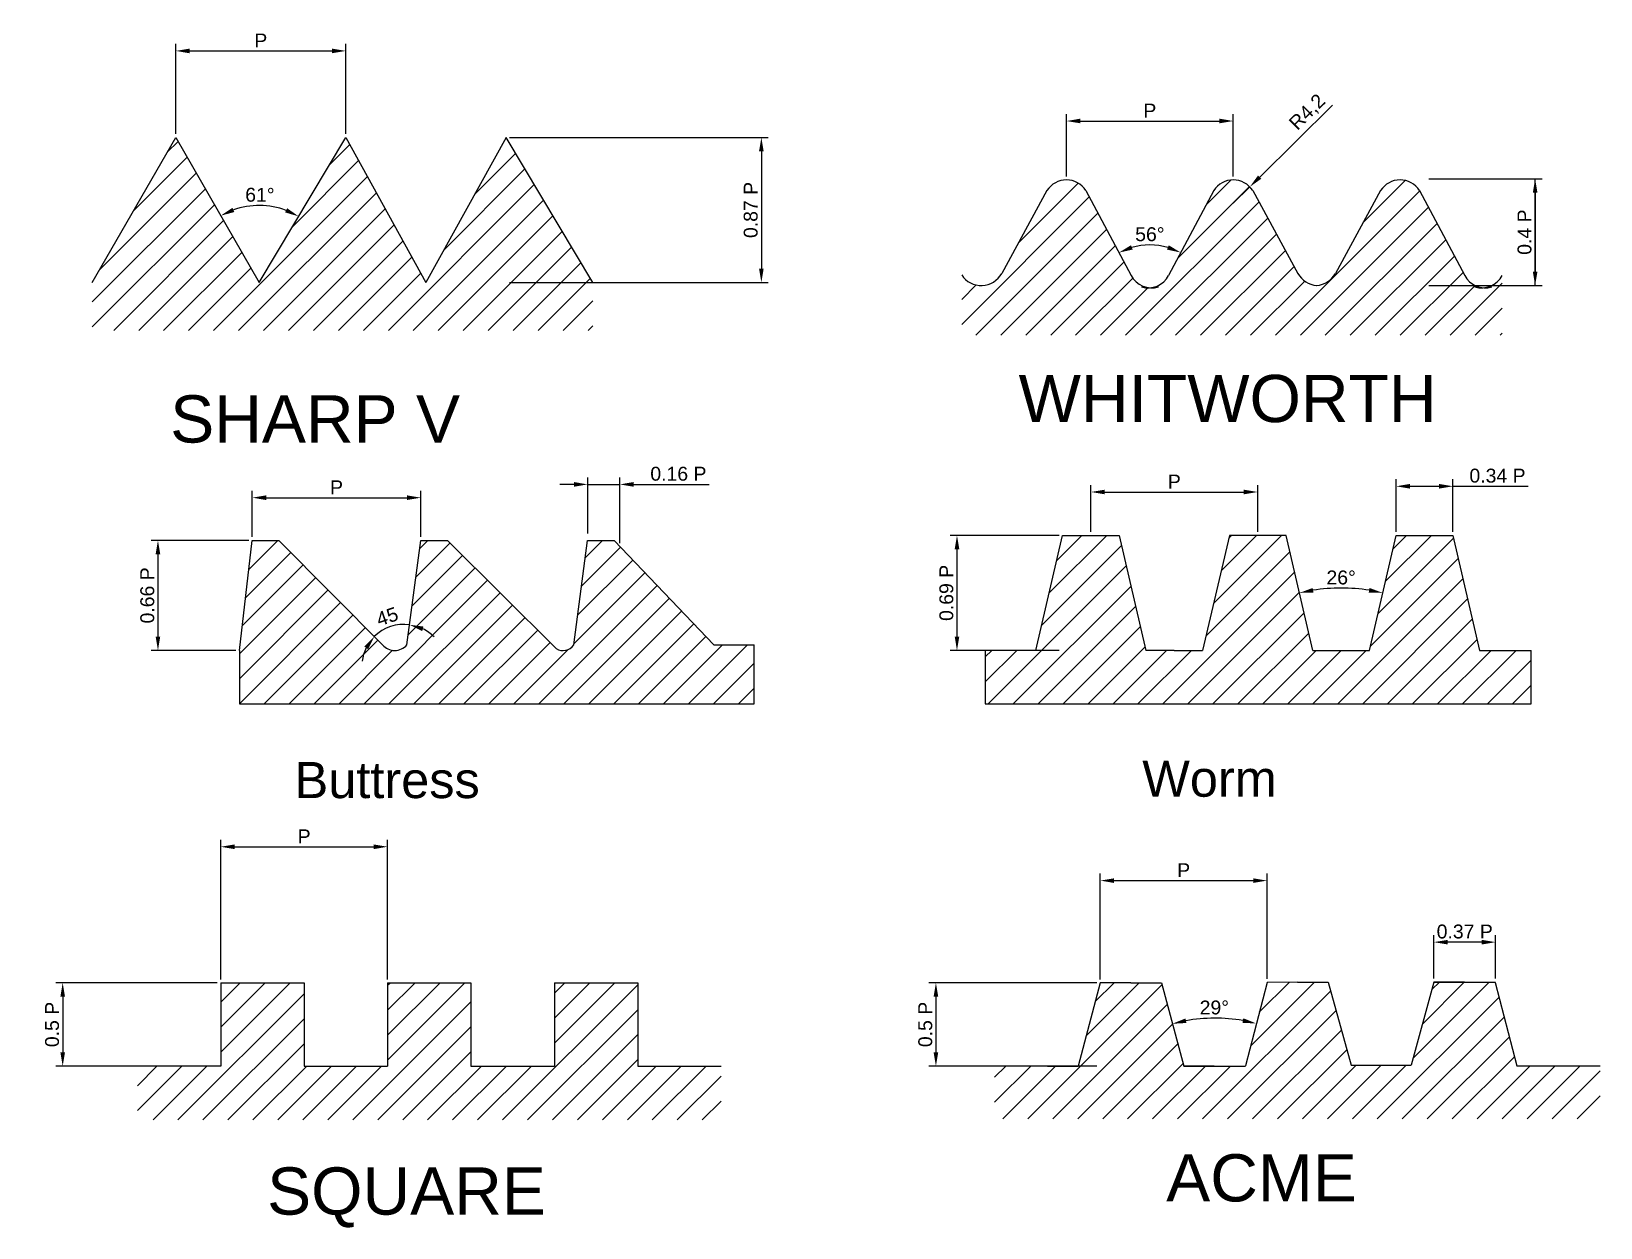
# Model space of a CAD drawing. Header units: millimetres. Extents: x 2045 to 2327, y 1930 to 2145.
import ezdxf

# ---------------------------------------------------------------- set-up
doc = ezdxf.new("R2010")
doc.units = ezdxf.units.MM
doc.styles.get("Standard").update_dxf_attribs({"font": 'arial.ttf'})
doc.dimstyles.new('ISO-25', dxfattribs={"dimtxt": 2.5, "dimasz": 2.5, "dimexe": 1.25, "dimexo": 0.625, "dimtad": 1, "dimtxsty": 'Standard', "dimcen": 2.5, "dimadec": 0, "dimazin": 0, "dimtfac": 1, "dimtmove": 0, "dimatfit": 3, "dimfxl": 1, "dimarcsym": 0})
pattern_1 = [(45, (-39.4987, 0), (-2.245064, 2.245064), [])]
pattern_2 = [(45, (474.8896, 753.3438), (-2.245064, 2.245064), [])]

# ---------------------------------------------------------------- blocks, each defined once
blk = doc.blocks.new('*D2')
at = {"color": 0, "lineweight": -2, "transparency": 16777216}
for p, q in [((2071, 2126.64), (2071, 2142.82)), ((2101.58, 2126.64), (2101.58, 2142.82)), ((2073.5, 2141.57), (2099.08, 2141.57))]:
    blk.add_line(p, q, dxfattribs=at)
at = {"color": 0, "transparency": 16777216}
for points in [[(2073.5, 2141.99), (2073.5, 2141.15), (2071, 2141.57)], [(2099.08, 2141.99), (2099.08, 2141.15), (2101.58, 2141.57)]]:
    blk.add_solid(points, dxfattribs=at)
at = {"layer": 'Defpoints', "color": 0, "transparency": 16777216}
for p in [(2101.58, 2141.57), (2071, 2126.01), (2101.58, 2126.01)]:
    blk.add_point(p, dxfattribs=at)
at = {"color": 0, "transparency": 16777216, "insert": (2086.29, 2143.45), "char_height": 2.5, "attachment_point": 5}
blk.add_mtext('P', dxfattribs=at)
blk = doc.blocks.new('*D3')
at = {"color": 0, "lineweight": -2, "transparency": 16777216}
for p, q in [((2131.03, 2126.01), (2177.57, 2126.01)), ((2176.32, 2123.51), (2176.32, 2102.41)), ((2131.03, 2099.91), (2177.57, 2099.91))]:
    blk.add_line(p, q, dxfattribs=at)
at = {"color": 0, "transparency": 16777216}
for points in [[(2175.9, 2123.51), (2176.73, 2123.51), (2176.32, 2126.01)], [(2175.9, 2102.41), (2176.73, 2102.41), (2176.32, 2099.91)]]:
    blk.add_solid(points, dxfattribs=at)
at = {"layer": 'Defpoints', "color": 0, "transparency": 16777216}
for p in [(2130.41, 2126.01), (2130.41, 2099.91), (2176.32, 2099.91)]:
    blk.add_point(p, dxfattribs=at)
at = {"color": 0, "transparency": 16777216, "insert": (2174.41, 2112.96), "char_height": 2.5, "attachment_point": 5, "rotation": 90}
blk.add_mtext('0.87 P', dxfattribs=at)
blk = doc.blocks.new('*D5')
at = {"color": 0, "lineweight": -2, "transparency": 16777216}
blk.add_arc((2086, 2099.91), 13.85, 69.5039, 109.5333, dxfattribs=at)
at = {"color": 0, "transparency": 16777216}
for points in [[(2081.54, 2112.59), (2081.19, 2113.35), (2079.09, 2111.93)], [(2091.03, 2113.27), (2090.67, 2112.52), (2093.1, 2111.81)]]:
    blk.add_solid(points, dxfattribs=at)
at = {"layer": 'Defpoints', "color": 0, "transparency": 16777216}
for p in [(2071, 2126.01), (2101.58, 2126.01), (2088.54, 2113.53), (2086, 2099.91), (2086, 2099.91)]:
    blk.add_point(p, dxfattribs=at)
at = {"color": 0, "transparency": 16777216, "insert": (2086.13, 2115.67), "char_height": 2.5, "attachment_point": 5, "rotation": 359.5186}
blk.add_mtext('61°', dxfattribs=at)
blk = doc.blocks.new('*D6')
at = {"color": 0, "lineweight": -2, "transparency": 16777216}
for p, q in [((2296.34, 2118.57), (2316.73, 2118.57)), ((2315.48, 2116.07), (2315.48, 2101.87)), ((2296.34, 2099.37), (2316.73, 2099.37))]:
    blk.add_line(p, q, dxfattribs=at)
at = {"color": 0, "transparency": 16777216}
for points in [[(2315.07, 2116.07), (2315.9, 2116.07), (2315.48, 2118.57)], [(2315.07, 2101.87), (2315.9, 2101.87), (2315.48, 2099.37)]]:
    blk.add_solid(points, dxfattribs=at)
at = {"layer": 'Defpoints', "color": 0, "transparency": 16777216}
for p in [(2295.71, 2118.57), (2295.71, 2099.37), (2315.48, 2099.37)]:
    blk.add_point(p, dxfattribs=at)
at = {"color": 0, "transparency": 16777216, "insert": (2313.58, 2108.97), "char_height": 2.5, "attachment_point": 5, "rotation": 90}
blk.add_mtext('0.4 P', dxfattribs=at)
blk = doc.blocks.new('*D7')
at = {"color": 0, "lineweight": -2, "transparency": 16777216}
blk.add_arc((2246.19, 2094.82), 11.85, 74.14, 105.86, dxfattribs=at)
at = {"color": 0, "transparency": 16777216}
for points in [[(2243.11, 2105.84), (2242.79, 2106.61), (2240.63, 2105.29)], [(2249.59, 2106.61), (2249.27, 2105.84), (2251.75, 2105.29)]]:
    blk.add_solid(points, dxfattribs=at)
at = {"layer": 'Defpoints', "color": 0, "transparency": 16777216}
for p in [(2234.69, 2116.48), (2257.69, 2116.48), (2248.11, 2106.52), (2242.81, 2101.18), (2249.57, 2101.18)]:
    blk.add_point(p, dxfattribs=at)
at = {"color": 0, "transparency": 16777216, "insert": (2246.19, 2108.58), "char_height": 2.5, "attachment_point": 5}
blk.add_mtext('56°', dxfattribs=at)
blk = doc.blocks.new('*D8')
at = {"color": 0, "lineweight": -2, "transparency": 16777216}
for p, q in [((2279.02, 2131.84), (2265.95, 2118.88)), ((2261.19, 2114.16), (2264.17, 2117.12))]:
    blk.add_line(p, q, dxfattribs=at)
at = {"color": 0, "transparency": 16777216}
blk.add_solid([(2265.65, 2119.17), (2266.24, 2118.58), (2264.17, 2117.12)], dxfattribs=at)
at = {"layer": 'Defpoints', "color": 0, "transparency": 16777216}
for p in [(2264.17, 2117.12), (2261.19, 2114.16)]:
    blk.add_point(p, dxfattribs=at)
at = {"color": 0, "transparency": 16777216, "insert": (2274.62, 2130.47), "char_height": 2.5, "attachment_point": 5, "rotation": 44.7609}
blk.add_mtext('R4,2', dxfattribs=at)
blk = doc.blocks.new('*D9')
at = {"color": 0, "lineweight": -2, "transparency": 16777216}
for p, q in [((2231.19, 2118.99), (2231.19, 2130.21)), ((2233.69, 2128.96), (2258.69, 2128.96)), ((2261.19, 2118.99), (2261.19, 2130.21))]:
    blk.add_line(p, q, dxfattribs=at)
at = {"color": 0, "transparency": 16777216}
for points in [[(2233.69, 2129.38), (2233.69, 2128.55), (2231.19, 2128.96)], [(2258.69, 2129.38), (2258.69, 2128.55), (2261.19, 2128.96)]]:
    blk.add_solid(points, dxfattribs=at)
at = {"layer": 'Defpoints', "color": 0, "transparency": 16777216}
for p in [(2261.19, 2128.96), (2231.19, 2118.36), (2261.19, 2118.36)]:
    blk.add_point(p, dxfattribs=at)
at = {"color": 0, "transparency": 16777216, "insert": (2246.19, 2130.84), "char_height": 2.5, "attachment_point": 5}
blk.add_mtext('P', dxfattribs=at)
blk = doc.blocks.new('*D10')
at = {"color": 0, "lineweight": -2, "transparency": 16777216}
for p, q in [((2079.09, 1974.55), (2079.09, 1999.65)), ((2081.59, 1998.4), (2106.59, 1998.4)), ((2109.09, 1974.55), (2109.09, 1999.65))]:
    blk.add_line(p, q, dxfattribs=at)
at = {"color": 0, "transparency": 16777216}
for points in [[(2081.59, 1998.82), (2081.59, 1997.98), (2079.09, 1998.4)], [(2106.59, 1998.82), (2106.59, 1997.98), (2109.09, 1998.4)]]:
    blk.add_solid(points, dxfattribs=at)
at = {"layer": 'Defpoints', "color": 0, "transparency": 16777216}
for p in [(2109.09, 1998.4), (2079.09, 1973.93), (2109.09, 1973.93)]:
    blk.add_point(p, dxfattribs=at)
at = {"color": 0, "transparency": 16777216, "insert": (2094.09, 2000.27), "char_height": 2.5, "attachment_point": 5}
blk.add_mtext('P', dxfattribs=at)
blk = doc.blocks.new('*D11')
at = {"color": 0, "lineweight": -2, "transparency": 16777216}
for p, q in [((2078.47, 1973.93), (2049.41, 1973.93)), ((2050.66, 1971.43), (2050.66, 1961.43)), ((2078.47, 1958.93), (2049.41, 1958.93))]:
    blk.add_line(p, q, dxfattribs=at)
at = {"color": 0, "transparency": 16777216}
for points in [[(2050.25, 1971.43), (2051.08, 1971.43), (2050.66, 1973.93)], [(2050.25, 1961.43), (2051.08, 1961.43), (2050.66, 1958.93)]]:
    blk.add_solid(points, dxfattribs=at)
at = {"layer": 'Defpoints', "color": 0, "transparency": 16777216}
for p in [(2079.09, 1973.93), (2050.66, 1958.93), (2079.09, 1958.93)]:
    blk.add_point(p, dxfattribs=at)
at = {"color": 0, "transparency": 16777216, "insert": (2048.76, 1966.43), "char_height": 2.5, "attachment_point": 5, "rotation": 90}
blk.add_mtext('0.5 P', dxfattribs=at)
blk = doc.blocks.new('*D12')
at = {"color": 0, "lineweight": -2, "transparency": 16777216}
for p, q in [((2237.27, 1974.55), (2237.27, 1993.56)), ((2267.27, 1974.62), (2267.27, 1993.56)), ((2239.77, 1992.31), (2264.77, 1992.31))]:
    blk.add_line(p, q, dxfattribs=at)
at = {"color": 0, "transparency": 16777216}
for points in [[(2239.77, 1992.72), (2239.77, 1991.89), (2237.27, 1992.31)], [(2264.77, 1992.72), (2264.77, 1991.89), (2267.27, 1992.31)]]:
    blk.add_solid(points, dxfattribs=at)
at = {"layer": 'Defpoints', "color": 0, "transparency": 16777216}
for p in [(2267.27, 1992.31), (2237.27, 1973.93), (2267.27, 1973.99)]:
    blk.add_point(p, dxfattribs=at)
at = {"color": 0, "transparency": 16777216, "insert": (2252.27, 1994.18), "char_height": 2.5, "attachment_point": 5}
blk.add_mtext('P', dxfattribs=at)
blk = doc.blocks.new('*D13')
at = {"color": 0, "lineweight": -2, "transparency": 16777216}
for p, q in [((2297.27, 1974.69), (2297.27, 1982.49)), ((2305.87, 1981.24), (2299.77, 1981.24)), ((2308.37, 1974.69), (2308.37, 1982.49))]:
    blk.add_line(p, q, dxfattribs=at)
at = {"color": 0, "transparency": 16777216}
for points in [[(2299.77, 1981.65), (2299.77, 1980.82), (2297.27, 1981.24)], [(2305.87, 1981.65), (2305.87, 1980.82), (2308.37, 1981.24)]]:
    blk.add_solid(points, dxfattribs=at)
at = {"layer": 'Defpoints', "color": 0, "transparency": 16777216}
for p in [(2297.27, 1981.24), (2297.27, 1974.06), (2308.37, 1974.06)]:
    blk.add_point(p, dxfattribs=at)
at = {"color": 0, "transparency": 16777216, "insert": (2302.82, 1983.14), "char_height": 2.5, "attachment_point": 5}
blk.add_mtext('0.37 P', dxfattribs=at)
blk = doc.blocks.new('*D14')
at = {"color": 0, "lineweight": -2, "transparency": 16777216}
blk.add_arc((2257.89, 1937.85), 29.71, 80.2724, 100.1091, dxfattribs=at)
at = {"color": 0, "transparency": 16777216}
for points in [[(2252.77, 1966.7), (2252.59, 1967.51), (2250.24, 1966.56)], [(2263, 1967.54), (2262.83, 1966.73), (2265.36, 1966.61)]]:
    blk.add_solid(points, dxfattribs=at)
at = {"layer": 'Defpoints', "color": 0, "transparency": 16777216}
for p in [(2248.27, 1973.93), (2267.27, 1973.99), (2260.34, 1967.46), (2252.27, 1958.93), (2263.37, 1958.96)]:
    blk.add_point(p, dxfattribs=at)
at = {"color": 0, "transparency": 16777216, "insert": (2257.79, 1969.47), "char_height": 2.5, "attachment_point": 5, "rotation": 0.1907}
blk.add_mtext('29°', dxfattribs=at)
blk = doc.blocks.new('*D16')
at = {"color": 0, "lineweight": -2, "transparency": 16777216}
for p, q in [((2084.14, 2053.52), (2066.55, 2053.52)), ((2067.8, 2051.02), (2067.8, 2036.22)), ((2081.81, 2033.72), (2066.55, 2033.72))]:
    blk.add_line(p, q, dxfattribs=at)
at = {"color": 0, "transparency": 16777216}
for points in [[(2067.38, 2051.02), (2068.21, 2051.02), (2067.8, 2053.52)], [(2067.38, 2036.22), (2068.21, 2036.22), (2067.8, 2033.72)]]:
    blk.add_solid(points, dxfattribs=at)
at = {"layer": 'Defpoints', "color": 0, "transparency": 16777216}
for p in [(2084.76, 2053.52), (2067.8, 2033.72), (2082.43, 2033.72)]:
    blk.add_point(p, dxfattribs=at)
at = {"color": 0, "transparency": 16777216, "insert": (2065.89, 2043.62), "char_height": 2.5, "attachment_point": 5, "rotation": 90}
blk.add_mtext('0.66 P', dxfattribs=at)
blk = doc.blocks.new('*D19')
at = {"color": 0, "lineweight": -2, "transparency": 16777216}
for start, end in [(82.4067, 134.7288), (44.4848, 63.4457), (153.6897, 172.6507)]:
    blk.add_arc((2112.05, 2030.82), 7.59, start, end, dxfattribs=at)
at = {"color": 0, "transparency": 16777216}
for points in [[(2115.32, 2037.21), (2115.56, 2038.01), (2113.05, 2038.34)], [(2104.91, 2034.43), (2105.58, 2033.94), (2106.71, 2036.21)]]:
    blk.add_solid(points, dxfattribs=at)
at = {"layer": 'Defpoints', "color": 0, "transparency": 16777216}
for p in [(2089.56, 2053.52), (2115.07, 2053.52), (2110.75, 2038.3), (2108.47, 2034.43), (2112.57, 2034.72)]:
    blk.add_point(p, dxfattribs=at)
at = {"color": 0, "transparency": 16777216, "insert": (2109.03, 2039.81), "char_height": 2.5, "attachment_point": 5, "rotation": 18.5677}
blk.add_mtext('45', dxfattribs=at)
blk = doc.blocks.new('*D21')
at = {"color": 0, "lineweight": -2, "transparency": 16777216}
for p, q in [((2229.86, 2054.42), (2210.25, 2054.42)), ((2211.5, 2051.92), (2211.5, 2036.22)), ((2229.86, 2033.72), (2210.25, 2033.72))]:
    blk.add_line(p, q, dxfattribs=at)
at = {"color": 0, "transparency": 16777216}
for points in [[(2211.09, 2051.92), (2211.92, 2051.92), (2211.5, 2054.42)], [(2211.09, 2036.22), (2211.92, 2036.22), (2211.5, 2033.72)]]:
    blk.add_solid(points, dxfattribs=at)
at = {"layer": 'Defpoints', "color": 0, "transparency": 16777216}
for p in [(2230.49, 2054.42), (2211.5, 2033.72), (2230.49, 2033.72)]:
    blk.add_point(p, dxfattribs=at)
at = {"color": 0, "transparency": 16777216, "insert": (2209.6, 2044.07), "char_height": 2.5, "attachment_point": 5, "rotation": 90}
blk.add_mtext('0.69 P', dxfattribs=at)
blk = doc.blocks.new('*D23')
at = {"color": 0, "lineweight": -2, "transparency": 16777216}
blk.add_arc((2280.59, 2011.73), 33.2, 81.26, 98.74, dxfattribs=at)
at = {"color": 0, "transparency": 16777216}
for points in [[(2275.62, 2044.14), (2275.46, 2044.95), (2273.09, 2044.07)], [(2285.71, 2044.95), (2285.55, 2044.14), (2288.09, 2044.07)]]:
    blk.add_solid(points, dxfattribs=at)
at = {"layer": 'Defpoints', "color": 0, "transparency": 16777216}
for p in [(2270.69, 2054.42), (2290.49, 2054.42), (2283.11, 2044.83), (2275.49, 2033.72), (2285.69, 2033.72)]:
    blk.add_point(p, dxfattribs=at)
at = {"color": 0, "transparency": 16777216, "insert": (2280.59, 2046.83), "char_height": 2.5, "attachment_point": 5}
blk.add_mtext('26°', dxfattribs=at)
blk = doc.blocks.new('*D25')
at = {"color": 0, "lineweight": -2, "transparency": 16777216}
for p, q in [((2084.76, 2054.15), (2084.76, 2062.45)), ((2087.26, 2061.2), (2112.57, 2061.2)), ((2115.07, 2054.15), (2115.07, 2062.45))]:
    blk.add_line(p, q, dxfattribs=at)
at = {"color": 0, "transparency": 16777216}
for points in [[(2087.26, 2061.62), (2087.26, 2060.78), (2084.76, 2061.2)], [(2112.57, 2061.62), (2112.57, 2060.78), (2115.07, 2061.2)]]:
    blk.add_solid(points, dxfattribs=at)
at = {"layer": 'Defpoints', "color": 0, "transparency": 16777216}
for p in [(2115.07, 2061.2), (2084.76, 2053.52), (2115.07, 2053.52)]:
    blk.add_point(p, dxfattribs=at)
at = {"color": 0, "transparency": 16777216, "insert": (2099.92, 2063.07), "char_height": 2.5, "attachment_point": 5}
blk.add_mtext('P', dxfattribs=at)
blk = doc.blocks.new('*D26')
at = {"color": 0, "lineweight": -2, "transparency": 16777216}
for p, q in [((2142.6, 2063.59), (2140.1, 2063.59)), ((2145.1, 2054.74), (2145.1, 2064.84)), ((2145.1, 2063.59), (2150.87, 2063.59)), ((2150.87, 2053.02), (2150.87, 2064.84)), ((2153.37, 2063.59), (2166.93, 2063.59))]:
    blk.add_line(p, q, dxfattribs=at)
at = {"color": 0, "transparency": 16777216}
for points in [[(2142.6, 2064.01), (2142.6, 2063.17), (2145.1, 2063.59)], [(2153.37, 2064.01), (2153.37, 2063.17), (2150.87, 2063.59)]]:
    blk.add_solid(points, dxfattribs=at)
at = {"layer": 'Defpoints', "color": 0, "transparency": 16777216}
for p in [(2150.87, 2063.59), (2145.1, 2054.11), (2150.87, 2052.39)]:
    blk.add_point(p, dxfattribs=at)
at = {"color": 0, "transparency": 16777216, "insert": (2161.4, 2065.49), "char_height": 2.5, "attachment_point": 5}
blk.add_mtext('0.16 P', dxfattribs=at)
blk = doc.blocks.new('*D27')
at = {"color": 0, "lineweight": -2, "transparency": 16777216}
for p, q in [((2290.49, 2055.05), (2290.49, 2064.5)), ((2292.99, 2063.25), (2298.19, 2063.25)), ((2300.69, 2055.05), (2300.69, 2064.5)), ((2300.69, 2063.25), (2314.24, 2063.25))]:
    blk.add_line(p, q, dxfattribs=at)
at = {"color": 0, "transparency": 16777216}
for points in [[(2292.99, 2063.67), (2292.99, 2062.83), (2290.49, 2063.25)], [(2298.19, 2063.67), (2298.19, 2062.83), (2300.69, 2063.25)]]:
    blk.add_solid(points, dxfattribs=at)
at = {"layer": 'Defpoints', "color": 0, "transparency": 16777216}
for p in [(2300.69, 2063.25), (2290.49, 2054.42), (2300.69, 2054.42)]:
    blk.add_point(p, dxfattribs=at)
at = {"color": 0, "transparency": 16777216, "insert": (2308.71, 2065.15), "char_height": 2.5, "attachment_point": 5}
blk.add_mtext('0.34 P', dxfattribs=at)
blk = doc.blocks.new('*D28')
at = {"color": 0, "lineweight": -2, "transparency": 16777216}
for p, q in [((2235.59, 2055.05), (2235.59, 2063.47)), ((2265.59, 2055.05), (2265.59, 2063.47)), ((2238.09, 2062.22), (2263.09, 2062.22))]:
    blk.add_line(p, q, dxfattribs=at)
at = {"color": 0, "transparency": 16777216}
for points in [[(2238.09, 2062.64), (2238.09, 2061.81), (2235.59, 2062.22)], [(2263.09, 2062.64), (2263.09, 2061.81), (2265.59, 2062.22)]]:
    blk.add_solid(points, dxfattribs=at)
at = {"layer": 'Defpoints', "color": 0, "transparency": 16777216}
for p in [(2265.59, 2062.22), (2235.59, 2054.42), (2265.59, 2054.42)]:
    blk.add_point(p, dxfattribs=at)
at = {"color": 0, "transparency": 16777216, "insert": (2250.59, 2064.1), "char_height": 2.5, "attachment_point": 5}
blk.add_mtext('P', dxfattribs=at)
blk = doc.blocks.new('*D29')
at = {"color": 0, "lineweight": -2, "transparency": 16777216}
for p, q in [((2236.65, 1973.93), (2206.46, 1973.93)), ((2207.71, 1971.43), (2207.71, 1961.43)), ((2236.65, 1958.93), (2206.46, 1958.93))]:
    blk.add_line(p, q, dxfattribs=at)
at = {"color": 0, "transparency": 16777216}
for points in [[(2207.3, 1971.43), (2208.13, 1971.43), (2207.71, 1973.93)], [(2207.3, 1961.43), (2208.13, 1961.43), (2207.71, 1958.93)]]:
    blk.add_solid(points, dxfattribs=at)
at = {"layer": 'Defpoints', "color": 0, "transparency": 16777216}
for p in [(2237.27, 1973.93), (2207.71, 1958.93), (2237.27, 1958.93)]:
    blk.add_point(p, dxfattribs=at)
at = {"color": 0, "transparency": 16777216, "insert": (2205.81, 1966.43), "char_height": 2.5, "attachment_point": 5, "rotation": 90}
blk.add_mtext('0.5 P', dxfattribs=at)

msp = doc.modelspace()

# ---------------------------------------------------------------- hatches: boundary and pattern name
h = msp.add_hatch()
h.set_pattern_fill('ANSI31', color=256)
h.paths.add_polyline_path([(2070.995, 2126.015), (2055.995, 2099.915), (2055.995, 2091.274), (2145.995, 2091.274), (2145.995, 2099.915), (2130.406, 2126.015), (2115.995, 2099.915), (2101.584, 2126.015), (2085.995, 2099.915)])
h = msp.add_hatch()
h.set_pattern_fill('ANSI31', color=256)
h.set_pattern_definition([(45, (0, 28.1973), (-2.245064, 2.245064), [])])
h.paths.add_polyline_path([(2234.691, 2116.481, 0.5370041), (2227.689, 2116.481), (2219.551, 2101.552, -0.5670534), (2212.348, 2101.264), (2212.348, 2090.419), (2309.567, 2090.419), (2309.567, 2101.183, -0.2562229), (2306.19, 2098.966, -0.2562229), (2302.814, 2101.183), (2294.691, 2116.481, 0.5370041), (2287.689, 2116.481), (2279.551, 2101.552, -0.2536656), (2276.19, 2099.375, -0.2536656), (2272.83, 2101.552), (2264.691, 2116.481, 0.5370041), (2257.689, 2116.481), (2249.567, 2101.183, -0.2562229), (2246.19, 2098.966, -0.2562229), (2242.814, 2101.183)])
h = msp.add_hatch()
h.set_pattern_fill('ANSI31', color=256)
h.set_pattern_definition(pattern_2)
h.paths.add_polyline_path([(2175.042, 2024.104), (2175.042, 2034.722), (2167.755, 2034.722), (2149.823, 2053.493), (2145.023, 2053.522), (2142.564, 2034.722, -0.4129487), (2139.417, 2034.063), (2119.873, 2053.522), (2115.073, 2053.522), (2112.567, 2034.722, -0.4169888), (2108.474, 2034.429), (2089.561, 2053.522), (2084.761, 2053.522), (2082.434, 2033.722), (2082.434, 2024.104)])
h = msp.add_hatch()
h.set_pattern_fill('ANSI31', color=256)
h.set_pattern_definition(pattern_2)
h.paths.add_polyline_path([(2240.686, 2054.422), (2230.486, 2054.422), (2225.686, 2033.722), (2216.595, 2033.722), (2216.595, 2024.104), (2314.752, 2024.104), (2314.752, 2033.722), (2305.486, 2033.722), (2300.686, 2054.422), (2290.486, 2054.422), (2285.686, 2033.722), (2275.486, 2033.722), (2270.686, 2054.422), (2260.486, 2054.422), (2255.686, 2033.722), (2250.586, 2033.722), (2245.486, 2033.722)])
h = msp.add_hatch()
h.set_pattern_fill('ANSI31', color=256)
h.set_pattern_definition(pattern_1)
h.paths.add_polyline_path([(2094.094, 1973.927), (2079.094, 1973.927), (2079.094, 1958.927), (2064.094, 1958.927), (2064.094, 1949.252), (2168.485, 1949.252), (2169.094, 1949.252), (2169.094, 1958.927), (2154.094, 1958.927), (2154.094, 1973.927), (2139.094, 1973.927), (2139.094, 1958.927), (2124.094, 1958.927), (2124.094, 1973.927), (2109.094, 1973.927), (2109.094, 1958.927), (2094.094, 1958.927)])
h = msp.add_hatch()
h.set_pattern_fill('ANSI31', color=256)
h.set_pattern_definition(pattern_1)
h.paths.add_polyline_path([(2248.272, 1973.927), (2242.772, 1973.927), (2237.272, 1973.927), (2233.272, 1958.927), (2218.272, 1958.927), (2218.272, 1952.287), (2218.272, 1949.427), (2327.258, 1949.427), (2327.172, 1955.625), (2327.172, 1958.964), (2312.172, 1958.964), (2308.272, 1973.991), (2302.772, 1974.027), (2297.273, 1974.064), (2293.173, 1959.091), (2282.372, 1959.091), (2278.272, 1974.064), (2272.772, 1974.027), (2267.272, 1973.991), (2263.362, 1958.927), (2252.272, 1958.927)])

# ---------------------------------------------------------------- linework, layer by layer
for p, q in [((2055.995, 2099.915), (2070.995, 2126.015)), ((2070.995, 2126.015), (2085.995, 2099.915)), ((2085.995, 2099.915), (2101.584, 2126.015)), ((2101.584, 2126.015), (2115.995, 2099.915)), ((2130.406, 2126.015), (2115.995, 2099.915)), ((2145.995, 2099.915), (2130.406, 2126.015)), ((2315.485, 2099.366), (2315.485, 2118.566)), ((2227.689, 2116.481), (2219.551, 2101.552)), ((2234.691, 2116.481), (2242.814, 2101.183)), ((2257.689, 2116.481), (2249.567, 2101.183)), ((2264.691, 2116.481), (2272.83, 2101.552)), ((2287.689, 2116.481), (2279.551, 2101.552)), ((2294.691, 2116.481), (2302.814, 2101.183)), ((2276.19, 2099.127), (2276.19, 2099.127)), ((2082.434, 2033.722), (2084.761, 2053.522)), ((2084.761, 2053.522), (2089.561, 2053.522)), ((2089.561, 2053.522), (2108.474, 2034.429)), ((2112.567, 2034.722), (2115.073, 2053.522)), ((2115.073, 2053.522), (2119.873, 2053.522)), ((2119.873, 2053.522), (2139.417, 2034.063)), ((2142.564, 2034.722), (2145.023, 2053.522)), ((2145.023, 2053.522), (2149.823, 2053.493)), ((2149.823, 2053.493), (2167.755, 2034.722)), ((2225.686, 2033.722), (2230.486, 2054.422)), ((2230.486, 2054.422), (2240.686, 2054.422)), ((2240.686, 2054.422), (2245.486, 2033.722)), ((2260.486, 2054.422), (2255.686, 2033.722)), ((2265.586, 2054.422), (2260.486, 2054.422)), ((2270.686, 2054.422), (2260.486, 2054.422)), ((2275.486, 2033.722), (2270.686, 2054.422)), ((2285.686, 2033.722), (2290.486, 2054.422)), ((2290.486, 2054.422), (2300.686, 2054.422)), ((2300.686, 2054.422), (2305.486, 2033.722)), ((2082.434, 2033.722), (2082.434, 2024.104)), ((2167.755, 2034.722), (2175.042, 2034.722)), ((2175.042, 2024.104), (2175.042, 2034.722)), ((2225.686, 2033.722), (2216.595, 2033.722)), ((2216.595, 2033.722), (2216.595, 2024.104)), ((2250.586, 2033.722), (2245.486, 2033.722)), ((2250.586, 2033.722), (2255.686, 2033.722)), ((2275.486, 2033.722), (2285.686, 2033.722)), ((2305.486, 2033.722), (2314.752, 2033.722)), ((2314.752, 2024.104), (2314.752, 2033.722)), ((2082.434, 2024.104), (2175.042, 2024.104)), ((2216.595, 2024.104), (2314.752, 2024.104)), ((2079.094, 1973.927), (2079.094, 1958.927)), ((2079.094, 1973.927), (2094.094, 1973.927)), ((2094.094, 1973.927), (2094.094, 1958.927)), ((2109.094, 1973.927), (2109.094, 1958.927)), ((2109.094, 1973.927), (2124.094, 1973.927)), ((2124.094, 1973.927), (2124.094, 1958.927)), ((2139.094, 1973.927), (2139.094, 1958.927)), ((2139.094, 1973.927), (2154.094, 1973.927)), ((2154.094, 1973.927), (2154.094, 1958.927)), ((2237.272, 1973.927), (2233.272, 1958.927)), ((2242.772, 1973.927), (2237.272, 1973.927)), ((2242.772, 1973.927), (2248.272, 1973.927)), ((2248.272, 1973.927), (2252.272, 1958.927)), ((2267.272, 1973.991), (2263.372, 1958.964)), ((2272.772, 1974.027), (2267.272, 1973.991)), ((2272.772, 1974.027), (2278.272, 1974.064)), ((2278.272, 1974.064), (2282.372, 1959.091)), ((2297.273, 1974.064), (2293.173, 1959.091)), ((2302.772, 1974.027), (2297.273, 1974.064)), ((2297.273, 1974.064), (2308.373, 1974.064)), ((2302.772, 1974.027), (2308.272, 1973.991)), ((2308.272, 1973.991), (2312.172, 1958.964)), ((2079.094, 1958.927), (2064.094, 1958.927)), ((2094.094, 1958.927), (2109.094, 1958.927)), ((2124.094, 1958.927), (2139.094, 1958.927)), ((2154.094, 1958.927), (2169.094, 1958.927)), ((2233.272, 1958.927), (2218.272, 1958.927)), ((2233.272, 1958.927), (2222.172, 1958.927)), ((2227.772, 1958.927), (2233.272, 1958.927)), ((2227.772, 1958.927), (2233.272, 1958.927)), ((2257.772, 1958.927), (2252.272, 1958.927)), ((2252.272, 1958.927), (2263.372, 1958.927)), ((2282.372, 1959.091), (2293.173, 1959.091)), ((2312.172, 1958.964), (2327.172, 1958.964))]:
    msp.add_line(p, q)
for centre, radius, start, end in [((2231.19, 2114.161), 4.2, 33.52803, 146.47197), ((2261.19, 2114.161), 4.2, 33.52803, 146.47197), ((2291.19, 2114.161), 4.2, 33.52803, 146.47197), ((2215.863, 2103.562), 4.2, 213.18113, 331.40334), ((2246.523, 2103.152), 4.2, 207.96531, 286.57008), ((2245.857, 2103.152), 4.2, 253.42992, 332.03469), ((2276.517, 2103.562), 4.2, 208.59666, 265.53163), ((2275.863, 2103.562), 4.2, 274.46837, 331.40334), ((2306.523, 2103.152), 4.2, 207.96531, 286.57008), ((2305.857, 2103.152), 4.2, 253.42992, 332.03469), ((2110.375, 2036.603), 2.888, 220.62476, 319.37524), ((2140.66, 2035.973), 2.279, 236.96713, 326.71959)]:
    msp.add_arc(centre, radius, start, end)

# ---------------------------------------------------------------- texts
at = {"attachment_point": 1}
for s, width, insert, char_height in [('WHITWORTH', 98.70637, (2222.584, 2083.291), 8.5), ('SHARP V', 133.36405, (2070, 2079.614), 8.5), ('Buttress', 108.28469, (2092.371, 2013.652), 6.5), ('Worm', 101.04908, (2244.817, 2013.901), 6.5), ('{\\H3.4x;ACME}', 111.29285, (2249.126, 1943.09), 2.5), ('SQUARE', 103.22958, (2087.43, 1940.718), 8.5)]:
    msp.add_mtext_dynamic_manual_height_columns(s, width=width, gutter_width=12.5, heights=[0], dxfattribs=dict(at, insert=insert, char_height=char_height))

# ---------------------------------------------------------------- dimensions: what is measured, and where the dimension line sits
for base, p1, p2, text, picture, middle in [((2101.584, 2141.571), (2070.995, 2126.015), (2101.584, 2126.015), 'P', '*D2', (2086.29, 2143.446)), ((2261.19, 2128.964), (2231.19, 2118.361), (2261.19, 2118.361), 'P', '*D9', (2246.19, 2130.839)), ((2300.686, 2063.25), (2290.486, 2054.422), (2300.686, 2054.422), '0.34 P', '*D27', (2308.711, 2065.152)), ((2115.073, 2061.199), (2084.761, 2053.522), (2115.073, 2053.522), 'P', '*D25', (2099.917, 2063.074)), ((2265.586, 2062.222), (2235.586, 2054.422), (2265.586, 2054.422), 'P', '*D28', (2250.586, 2064.097)), ((2109.094, 1998.4), (2079.094, 1973.927), (2109.094, 1973.927), 'P', '*D10', (2094.094, 2000.275)), ((2267.272, 1992.308), (2237.272, 1973.927), (2267.272, 1973.991), 'P', '*D12', (2252.272, 1994.183)), ((2297.273, 1981.237), (2308.373, 1974.064), (2297.273, 1974.064), '0.37 P', '*D13', (2302.823, 1983.139))]:
    dim = msp.add_linear_dim(base=base, p1=p1, p2=p2, text=text, dimstyle='ISO-25')
    dim.commit()
    dim.dimension.update_dxf_attribs({"geometry": picture, "text_midpoint": middle})
dim = msp.add_radius_dim(center=(2261.19, 2114.161), mpoint=(2264.172, 2117.119), dimstyle='ISO-25')
dim.commit()
dim.dimension.update_dxf_attribs({"geometry": '*D8', "text_midpoint": (2276.117, 2128.964), "dimtype": 164})
for base, line1, line2, picture, middle in [((2088.545, 2113.532), ((2085.995, 2099.915), (2101.584, 2126.015)), ((2070.995, 2126.015), (2085.995, 2099.915)), '*D5', (2086.128, 2115.67)), ((2248.11, 2106.522), ((2257.689, 2116.481), (2249.567, 2101.183)), ((2234.691, 2116.481), (2242.814, 2101.183)), '*D7', (2246.19, 2108.58)), ((2283.106, 2044.835), ((2285.686, 2033.722), (2290.486, 2054.422)), ((2275.486, 2033.722), (2270.686, 2054.422)), '*D23', (2280.586, 2046.832)), ((2260.339, 1967.463), ((2267.272, 1973.991), (2263.372, 1958.964)), ((2248.272, 1973.927), (2252.272, 1958.927)), '*D14', (2257.787, 1969.465))]:
    dim = msp.add_angular_dim_2l(base=base, line1=line1, line2=line2, dimstyle='ISO-25')
    dim.commit()
    dim.dimension.update_dxf_attribs({"geometry": picture, "text_midpoint": middle})
for base, p1, p2, text, picture, middle in [((2176.315, 2099.915), (2130.406, 2126.015), (2130.406, 2099.915), '0.87 P', '*D3', (2174.414, 2112.965)), ((2315.485, 2099.366), (2295.714, 2118.566), (2295.714, 2099.366), '0.4 P', '*D6', (2313.583, 2108.966)), ((2067.796, 2033.722), (2084.761, 2053.522), (2082.434, 2033.722), '0.66 P', '*D16', (2065.894, 2043.622)), ((2211.505, 2033.722), (2230.486, 2054.422), (2230.486, 2033.722), '0.69 P', '*D21', (2209.603, 2044.072)), ((2050.663, 1958.927), (2079.094, 1973.927), (2079.094, 1958.927), '0.5 P', '*D11', (2048.762, 1966.427)), ((2207.713, 1958.927), (2237.272, 1973.927), (2237.272, 1958.927), '0.5 P', '*D29', (2205.812, 1966.427))]:
    dim = msp.add_linear_dim(base=base, p1=p1, p2=p2, angle=90, text=text, dimstyle='ISO-25')
    dim.commit()
    dim.dimension.update_dxf_attribs({"geometry": picture, "text_midpoint": middle})
dim = msp.add_linear_dim(base=(2150.875, 2063.588), p1=(2145.1, 2054.11), p2=(2150.875, 2052.391), text='0.16 P', dimstyle='ISO-25')
dim.commit()
dim.dimension.update_dxf_attribs({"geometry": '*D26', "text_midpoint": (2161.4, 2063.588), "dimtype": 160})
dim = msp.add_angular_dim_2l(base=(2110.749, 2038.299), line1=((2112.567, 2034.722), (2115.073, 2053.522)), line2=((2089.561, 2053.522), (2108.474, 2034.429)), text='45', dimstyle='ISO-25')
dim.commit()
dim.dimension.update_dxf_attribs({"geometry": '*D19', "text_midpoint": (2109.027, 2039.814)})

doc.saveas('drawing.dxf')
